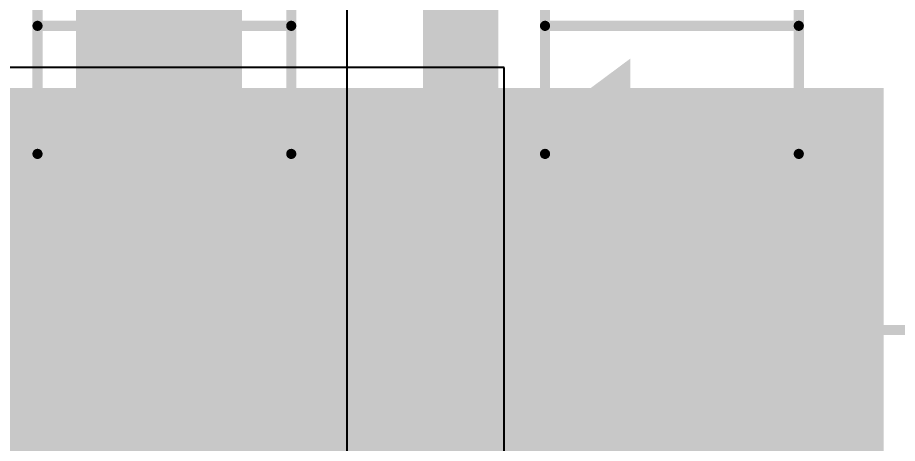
# Model space of a CAD drawing. Header units: inches. Extents: x -11 to 5433, y -4 to 5447.
# Drawn here: x 21.731 to 22.832, y 26.153 to 26.685 of the extents above; entities that cross this region are included whole.
import ezdxf

# ---------------------------------------------------------------- set-up
doc = ezdxf.new("R2010")
doc.units = ezdxf.units.IN
for name, color, linetype in [('Ground', 16, 'Continuous'), ('Mechanical 4', 56, 'Continuous'), ('Top Layer', 1, 'Continuous'), ('Top Overlay', 2, 'Continuous'), ('Top Paste', 8, 'Continuous'), ('Top Solder', 216, 'Continuous')]:
    doc.layers.add(name, color=color, linetype=linetype)
doc.styles.add('Arial', font='', dxfattribs={"height": 0.2})
doc.styles.get('Arial').set_extended_font_data('Arial')

# ---------------------------------------------------------------- blocks, each defined once
blk = doc.blocks.new('QTH_030_01_L_D_A_K_TR_157')
at = {"layer": 'Top Layer'}
for points in [[(-7.402501069999999, 3.811000759999999), (-7.09750041, 3.811000759999999), (-7.09750041, 2.36100112), (-7.402501069999999, 2.36100112)], [(-6.90249953, 3.811000759999999), (-6.59749887, 3.811000759999999), (-6.59749887, 2.36100112), (-6.90249953, 2.36100112)]]:
    blk.add_hatch(color=1, dxfattribs=at).paths.add_polyline_path(points)
at = {"layer": 'Top Paste'}
for points in [[(-7.402501069999999, 3.811000759999999), (-7.09750041, 3.811000759999999), (-7.09750041, 2.36100112), (-7.402501069999999, 2.36100112)], [(-6.90249953, 3.811000759999999), (-6.59749887, 3.811000759999999), (-6.59749887, 2.36100112), (-6.90249953, 2.36100112)]]:
    blk.add_hatch(color=8, dxfattribs=at).paths.add_polyline_path(points)
at = {"layer": 'Top Solder'}
for points in [[(-7.504101069999999, 3.91260076), (-6.99590041, 3.91260076), (-6.99590041, 2.25940112), (-7.504101069999999, 2.25940112)], [(-7.00409953, 3.91260076), (-6.49589887, 3.91260076), (-6.49589887, 2.25940112), (-7.00409953, 2.25940112)], [(-6.50410053, 3.91260076), (-5.99589987, 3.91260076), (-5.99589987, 2.25940112), (-6.50410053, 2.25940112)]]:
    blk.add_hatch(color=216, dxfattribs=at).paths.add_polyline_path(points)
at = {"layer": 'Top Overlay', "style": 'Arial'}
blk.add_text('1', height=0.7619999999999999, dxfattribs=at).set_placement((-7.28977968, 1.6764))

msp = doc.modelspace()

# ---------------------------------------------------------------- linework, layer by layer
at = {"layer": 'Ground'}
msp.add_line((22.14342028, 23.67830418), (22.14342028, 28.9681031), dxfattribs=at)
msp.add_lwpolyline([(21.9080969, 23.67830418, 0.2076069, 0.2076069, 0), (21.9080969, 28.9681031, 0.2076069, 0.2076069, 0)], format="xyseb", dxfattribs=at)
at = {"layer": 'Mechanical 4'}
for points in [[(21.7561541, 26.5149457, 0.0127, 0.0127, 0), (21.7561541, 27.39794622, 0.0127, 0.0127, 0)], [(22.0736541, 26.5149457, 0.0127, 0.0127, 0), (22.0736541, 27.39794622, 0.0127, 0.0127, 0)], [(22.3911541, 26.5149457, 0.0127, 0.0127, 0), (22.3911541, 27.39794622, 0.0127, 0.0127, 0)], [(22.7086541, 26.5149457, 0.0127, 0.0127, 0), (22.7086541, 27.39794622, 0.0127, 0.0127, 0)], [(21.7561541, 26.67494538, 0.0127, 0.0127, 0), (22.0736541, 26.67494538, 0.0127, 0.0127, 0)], [(22.3911541, 26.67494538, 0.0127, 0.0127, 0), (22.7086541, 26.67494538, 0.0127, 0.0127, 0)], [(21.7561541, 26.5149457, 0.0127, 0.0127, 0), (22.0736541, 26.5149457, 0.0127, 0.0127, 0)], [(22.3911541, 26.5149457, 0.0127, 0.0127, 0), (22.7086541, 26.5149457, 0.0127, 0.0127, 0)], [(3.36240628, 26.29494614, 0.0127, 0.0127, 0), (27.13240446, 26.29494614, 0.0127, 0.0127, 0)]]:
    msp.add_lwpolyline(points, format="xyseb", dxfattribs=at)
for points in [[(21.7529791, 26.67494538, 0.00635, 0.00635, 1), (21.7593291, 26.67494538, 0.00635, 0.00635, 1)], [(22.0704791, 26.67494538, 0.00635, 0.00635, 1), (22.0768291, 26.67494538, 0.00635, 0.00635, 1)], [(22.3879791, 26.67494538, 0.00635, 0.00635, 1), (22.3943291, 26.67494538, 0.00635, 0.00635, 1)], [(22.7054791, 26.67494538, 0.00635, 0.00635, 1), (22.7118291, 26.67494538, 0.00635, 0.00635, 1)], [(21.7529791, 26.5149457, 0.00635, 0.00635, 1), (21.7593291, 26.5149457, 0.00635, 0.00635, 1)], [(21.7529791, 26.5149457, 0.00635, 0.00635, 1), (21.7593291, 26.5149457, 0.00635, 0.00635, 1)], [(22.0704791, 26.5149457, 0.00635, 0.00635, 1), (22.0768291, 26.5149457, 0.00635, 0.00635, 1)], [(22.0704791, 26.5149457, 0.00635, 0.00635, 1), (22.0768291, 26.5149457, 0.00635, 0.00635, 1)], [(22.3879791, 26.5149457, 0.00635, 0.00635, 1), (22.3943291, 26.5149457, 0.00635, 0.00635, 1)], [(22.3879791, 26.5149457, 0.00635, 0.00635, 1), (22.3943291, 26.5149457, 0.00635, 0.00635, 1)], [(22.7054791, 26.5149457, 0.00635, 0.00635, 1), (22.7118291, 26.5149457, 0.00635, 0.00635, 1)], [(22.7054791, 26.5149457, 0.00635, 0.00635, 1), (22.7118291, 26.5149457, 0.00635, 0.00635, 1)]]:
    msp.add_lwpolyline(points, format="xyseb", close=True, dxfattribs=at)
at = {"layer": 'Top Layer'}
for p, q in [((22.34009756, 26.62274584), (21.55020328, 26.62274584)), ((22.34009756, 24.9187462), (22.34009756, 26.62274584))]:
    msp.add_line(p, q, dxfattribs=at)

# ---------------------------------------------------------------- block references
at = {"rotation": 180}
msp.add_blockref('QTH_030_01_L_D_A_K_TR_157', (15.3105993, 28.85674696), dxfattribs=at)

doc.saveas('drawing.dxf')
